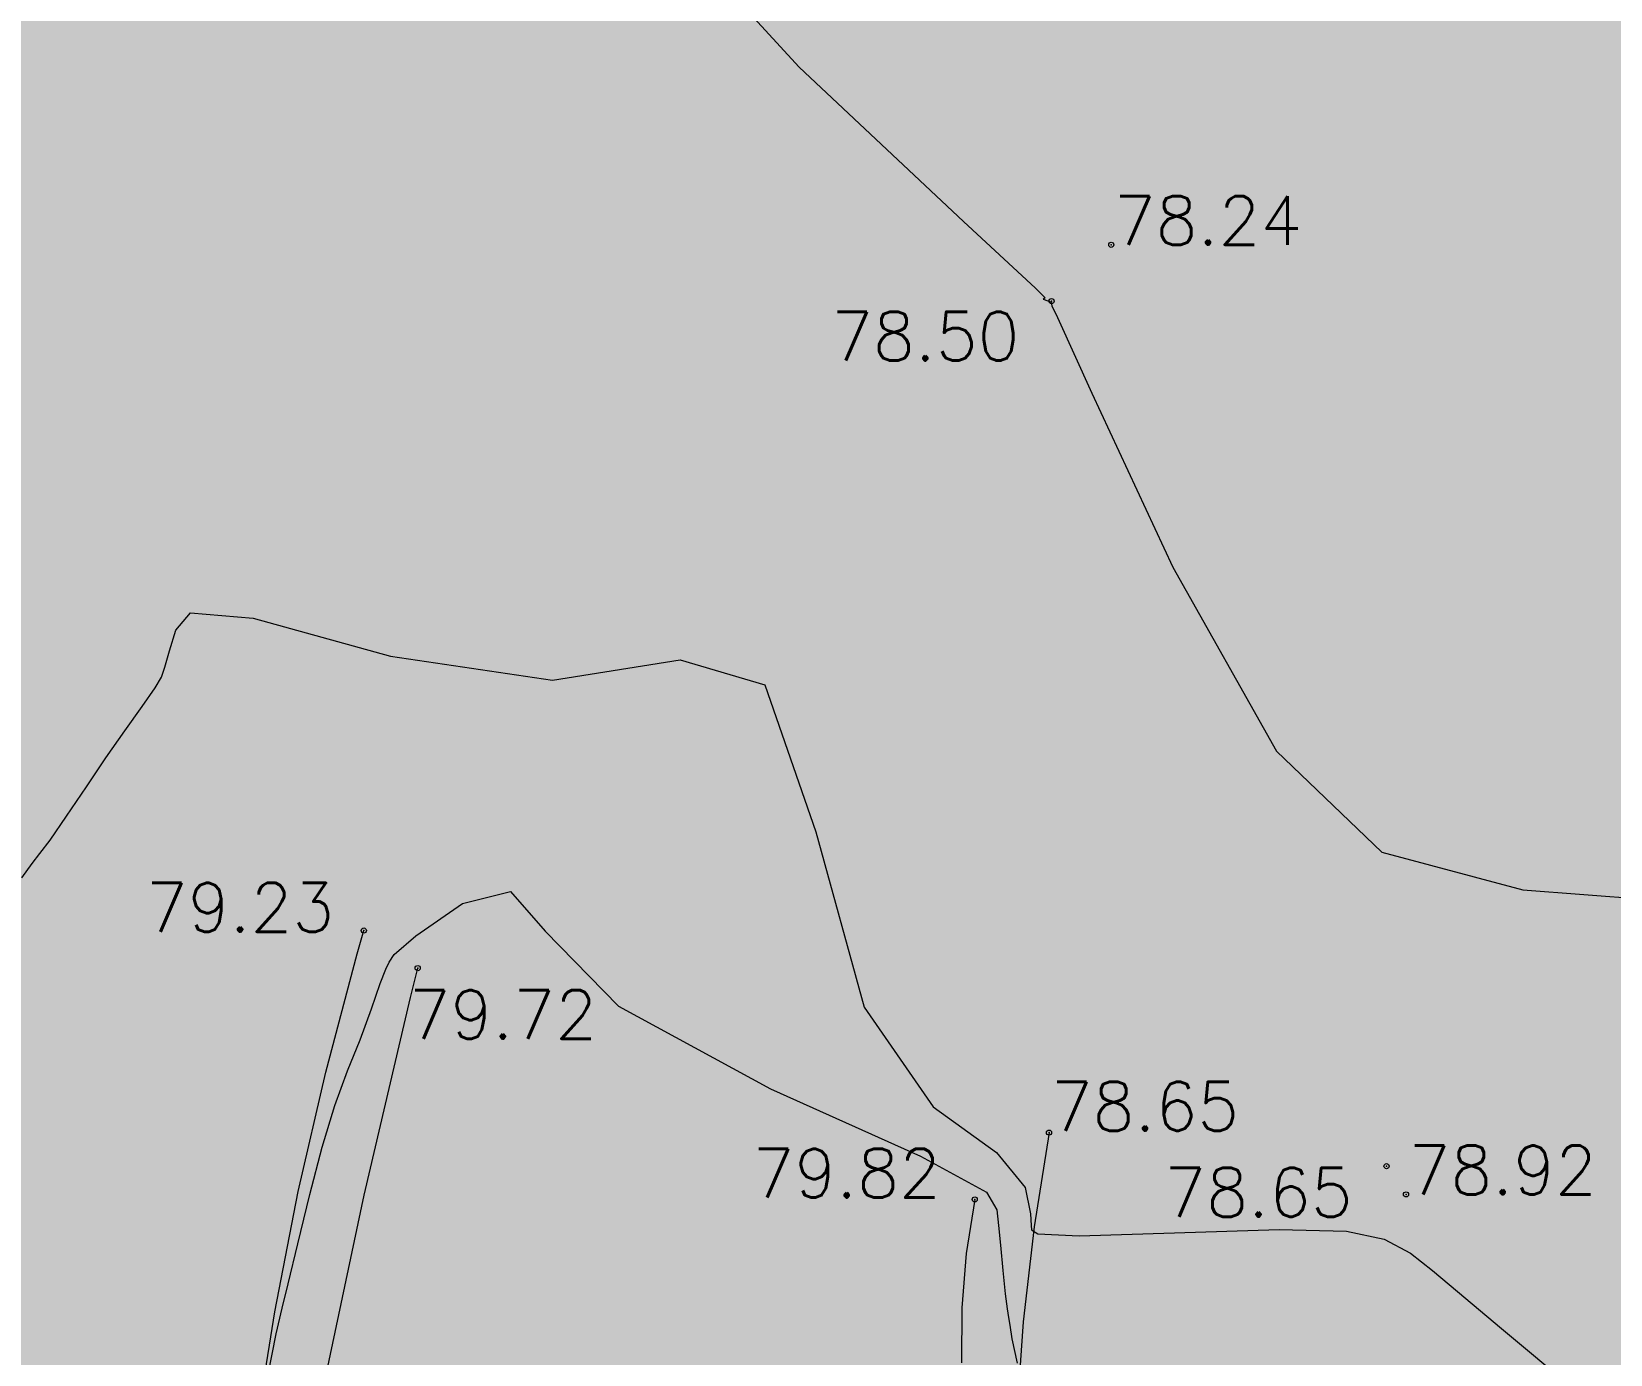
# Model space of a CAD drawing. Header units: inches. Extents: x 1286 to 7442, y -84 to 3420.
# Drawn here: x 1863.02 to 1893.74, y 171.38 to 197.13 of the extents above; entities that cross this region are included whole.
import ezdxf

# ---------------------------------------------------------------- set-up
doc = ezdxf.new("R2010")
doc.units = ezdxf.units.IN
doc.header["$LTSCALE"] = 3
doc.header["$MEASUREMENT"] = 0
doc.layers.add('ARQ_HATCH', color=8, linetype='Continuous')
doc.layers.add('ARQ_TOPOGRAFIA', color=8, linetype='Continuous', lineweight=5)
doc.styles.add('ROMAN', font='romans__.ttf', dxfattribs={"height": 0.75})

msp = doc.modelspace()

# ---------------------------------------------------------------- hatches: boundary and pattern name
at = {"layer": 'ARQ_HATCH', "transparency": 33554534}
h = msp.add_hatch(color=124, dxfattribs=at)
h.dxf.hatch_style = 1
h.paths.add_polyline_path([(2009.917, 199.566), (2002.204, 209.665), (1990.773, 216.721), (1944.861, 233.38), (1920.697, 239.925), (1908.644, 241.353), (1862.514, 242.867), (1829.908, 92.41), (1845.859, 92.41), (1862.275, 148.835, -0.330467), (1864.173, 150.276), (1955.428, 151.28), (1955.437, 152.854), (2017.258, 152.854), (2016.956, 95.256), (1955.137, 95.636), (1955.142, 96.512), (1865.998, 97.062, -0.412407), (1865.004, 98.062), (1865.004, 92.51), (2015.225, 92.51, 0.41263), (2019.125, 96.389), (2019.452, 156.871), (2028.982, 160.101), (2029.767, 160.542), (2017.944, 181.551)])

# ---------------------------------------------------------------- linework, layer by layer
at = {"layer": 'ARQ_TOPOGRAFIA', "ltscale": 0.4}
for p, q in [((1874.853, 199.826), (1877.957, 196.436)), ((1877.957, 196.436), (1881.158, 193.429)), ((1881.158, 193.429), (1882.558, 192.136)), ((1884.032, 192.977), (1884.032, 192.977)), ((1882.558, 192.136), (1882.744, 191.944)), ((1882.712, 191.927), (1882.707, 191.922)), ((1882.707, 191.922), (1882.726, 191.911)), ((1882.727, 191.935), (1882.712, 191.927)), ((1882.726, 191.911), (1882.776, 191.892)), ((1882.744, 191.944), (1882.727, 191.935)), ((1882.776, 191.892), (1882.828, 191.875)), ((1882.828, 191.875), (1882.853, 191.866)), ((1882.853, 191.866), (1882.86, 191.853)), ((1882.86, 191.853), (1882.866, 191.822)), ((1882.866, 191.822), (1882.875, 191.789)), ((1882.87, 191.881), (1882.87, 191.881)), ((1882.875, 191.789), (1882.985, 191.564)), ((1882.985, 191.564), (1883.654, 190.091)), ((1883.654, 190.091), (1885.231, 186.7)), ((1885.231, 186.7), (1887.246, 183.124)), ((1865.828, 185.473), (1866.116, 185.815)), ((1866.116, 185.815), (1867.331, 185.709)), ((1867.331, 185.709), (1870.008, 184.971)), ((1865.707, 185.073), (1865.828, 185.473)), ((1865.614, 184.758), (1865.707, 185.073)), ((1870.008, 184.971), (1873.156, 184.503)), ((1865.55, 184.564), (1865.614, 184.758)), ((1873.156, 184.503), (1875.641, 184.897)), ((1875.641, 184.897), (1877.291, 184.411)), ((1865.177, 183.992), (1865.429, 184.355)), ((1865.429, 184.355), (1865.55, 184.564)), ((1877.291, 184.411), (1878.284, 181.554)), ((1864.837, 183.514), (1865.177, 183.992)), ((1864.47, 182.99), (1864.837, 183.514)), ((1887.246, 183.124), (1889.294, 181.154)), ((1864.088, 182.429), (1864.47, 182.99)), ((1863.704, 181.856), (1864.088, 182.429)), ((1863.386, 181.391), (1863.704, 181.856)), ((1863.184, 181.128), (1863.386, 181.391)), ((1878.284, 181.554), (1879.222, 178.14)), ((1863.031, 180.934), (1863.184, 181.128)), ((1889.294, 181.154), (1892.041, 180.421)), ((1862.835, 180.656), (1863.031, 180.934)), ((1871.406, 180.158), (1872.344, 180.392)), ((1872.344, 180.392), (1873.017, 179.618)), ((1892.041, 180.421), (1896.2, 180.108)), ((1870.496, 179.526), (1871.406, 180.158)), ((1869.486, 179.629), (1869.486, 179.629)), ((1870.079, 179.163), (1870.496, 179.526)), ((1873.017, 179.618), (1874.445, 178.158)), ((1869.98, 179.017), (1870.079, 179.163)), ((1869.805, 178.598), (1869.914, 178.876)), ((1869.914, 178.876), (1869.98, 179.017)), ((1870.535, 178.898), (1870.535, 178.898)), ((1869.634, 178.106), (1869.805, 178.598)), ((1869.416, 177.503), (1869.634, 178.106)), ((1874.445, 178.158), (1877.399, 176.548)), ((1879.222, 178.14), (1880.568, 176.201)), ((1869.172, 176.896), (1869.416, 177.503)), ((1868.92, 176.226), (1869.172, 176.896)), ((1877.399, 176.548), (1880.32, 175.241)), ((1868.675, 175.416), (1868.92, 176.226)), ((1880.568, 176.201), (1881.801, 175.31)), ((1882.82, 175.696), (1882.82, 175.696)), ((1868.435, 174.492), (1868.675, 175.416)), ((1880.32, 175.241), (1881.605, 174.534)), ((1881.801, 175.31), (1882.354, 174.625)), ((1889.388, 175.043), (1889.388, 175.043)), ((1881.605, 174.534), (1881.807, 174.19)), ((1882.354, 174.625), (1882.459, 174.115)), ((1868.205, 173.534), (1868.435, 174.492)), ((1881.375, 174.396), (1881.375, 174.396)), ((1889.767, 174.494), (1889.767, 174.494)), ((1881.807, 174.19), (1881.836, 173.886)), ((1882.459, 174.115), (1882.473, 173.888)), ((1881.836, 173.886), (1881.874, 173.503)), ((1882.473, 173.888), (1882.48, 173.807)), ((1882.48, 173.807), (1882.602, 173.727)), ((1882.602, 173.727), (1883.406, 173.689)), ((1883.406, 173.689), (1885.259, 173.747)), ((1885.259, 173.747), (1887.296, 173.811)), ((1887.296, 173.811), (1888.607, 173.777)), ((1888.607, 173.777), (1889.341, 173.62)), ((1889.341, 173.62), (1889.853, 173.348)), ((1868.017, 172.753), (1868.205, 173.534)), ((1881.874, 173.503), (1881.923, 173.015)), ((1889.853, 173.348), (1890.285, 173.01)), ((1881.923, 173.015), (1881.97, 172.559)), ((1890.285, 173.01), (1890.768, 172.606)), ((1867.895, 172.276), (1868.017, 172.753)), ((1881.97, 172.559), (1882.006, 172.268)), ((1890.768, 172.606), (1891.623, 171.886)), ((1867.782, 171.782), (1867.895, 172.276)), ((1882.006, 172.268), (1882.033, 172.098)), ((1882.033, 172.098), (1882.061, 171.948)), ((1867.627, 170.987), (1867.782, 171.782)), ((1882.061, 171.948), (1882.098, 171.684)), ((1891.623, 171.886), (1893.036, 170.71)), ((1882.098, 171.684), (1882.203, 171.211))]:
    msp.add_line(p, q, dxfattribs=at)
at = {"layer": 'ARQ_TOPOGRAFIA', "linetype": 'Continuous', "ltscale": 0.4}
for p, q in [((1869.357, 179.176, 79.246), (1869.486, 179.629, 79.235)), ((1868.745, 176.872, 79.3), (1869.357, 179.176, 79.246)), ((1870.394, 178.325, 79.78), (1870.535, 178.898, 79.718)), ((1869.496, 174.479, 80.193), (1870.394, 178.325, 79.78)), ((1868.211, 174.548, 79.354), (1868.745, 176.872, 79.3)), ((1882.82, 175.696, 78.649), (1882.53, 173.86, 78.957)), ((1867.756, 172.207, 79.408), (1868.211, 174.548, 79.354)), ((1868.675, 170.615, 80.606), (1869.496, 174.479, 80.193)), ((1881.375, 174.396, 79.819), (1881.21, 173.344, 80.036)), ((1882.53, 173.86, 78.957), (1882.318, 172.013, 79.265)), ((1881.21, 173.344, 80.036), (1881.125, 172.283, 80.254)), ((1867.379, 169.853, 79.462), (1867.756, 172.207, 79.408)), ((1881.125, 172.283, 80.254), (1881.119, 171.218, 80.471)), ((1882.318, 172.013, 79.265), (1882.187, 170.158, 79.572))]:
    msp.add_line(p, q, dxfattribs=at)
at = {"layer": 'ARQ_TOPOGRAFIA', "ltscale": 0.4}
for centre in [(1884.032, 192.977), (1882.87, 191.881), (1869.486, 179.629), (1870.535, 178.898), (1882.82, 175.696), (1889.388, 175.043), (1889.767, 174.494), (1881.375, 174.396)]:
    msp.add_circle(centre, 0.05, dxfattribs=at)
for p in [(1884.032, 192.977), (1882.87, 191.881), (1869.486, 179.629), (1870.535, 178.898), (1882.82, 175.696), (1889.388, 175.043), (1881.375, 174.396), (1889.767, 174.494)]:
    msp.add_point(p, dxfattribs=at)

# ---------------------------------------------------------------- texts
at = {"layer": 'ARQ_TOPOGRAFIA', "style": 'ROMAN'}
for s, p in [('78.24', (1884.082, 192.977)), ('78.50', (1878.581, 190.723)), ('79.23', (1865.247, 179.606)), ('79.72', (1870.361, 177.522)), ('78.65', (1882.856, 175.732)), ('78.92', (1889.817, 174.494)), ('79.82', (1877.052, 174.431)), ('78.65', (1885.065, 174.058))]:
    msp.add_text(s, height=0.95, dxfattribs=at).set_placement(p)

doc.saveas('drawing.dxf')
